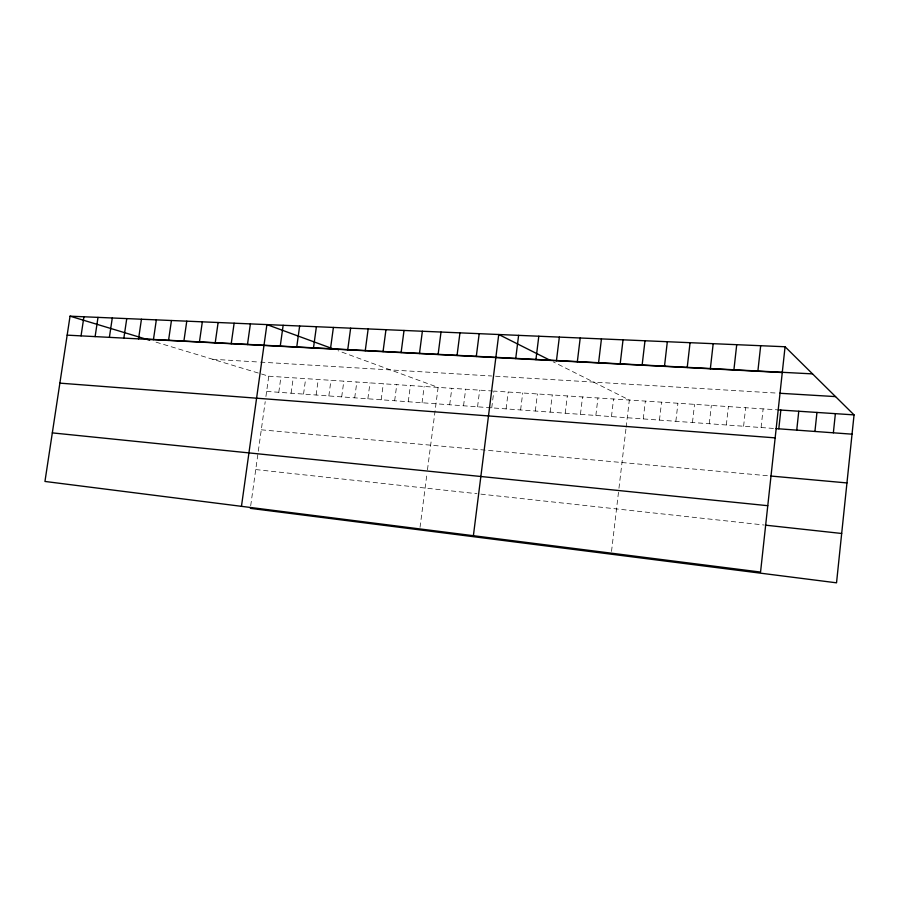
<?xml version="1.0" encoding="UTF-8"?>
<svg xmlns="http://www.w3.org/2000/svg" width="899" height="899" viewBox="0 0 899 899"><rect width="100%" height="100%" fill="white"/><g stroke="black" fill="none" stroke-linecap="round" stroke-linejoin="round"><path stroke-width="0.67" stroke-dasharray="4.5 3.37" d="M761.082 427.519L763.127 408.888M726.336 424.98L728.392 406.584M743.597 426.25L745.642 407.73M709.289 423.744L711.356 405.46M675.857 421.294L677.936 403.246M692.466 422.508L694.534 404.348M643.257 418.912L645.347 401.1M659.461 420.103L661.54 402.168M611.522 551.447L618.804 489.562M618.962 488.269L625.985 428.587M626.142 427.227L629.345 400.044L553.256 361.859M595.857 415.45L597.947 397.965M611.466 416.597L613.556 398.999M565.213 413.214L567.314 395.942M580.439 414.327L582.541 396.942M535.298 411.023L537.4 393.964M550.166 412.113L552.267 394.942M506.092 408.888L508.193 392.031M520.611 409.955L522.712 392.987M477.56 406.809L479.673 390.144M491.742 407.843L493.854 391.076L776.747 409.787M449.691 404.775L451.815 388.301M463.547 405.786L465.66 389.222M422.058 402.752L424.171 386.48M420.035 527.331L426.958 473.728M427.463 469.829L438.116 387.402L338.046 350.7M394.65 400.752L396.774 384.66M408.27 401.741L410.394 385.559M367.871 398.796L369.995 382.895M381.187 399.763L383.3 383.772M341.699 396.886L343.823 381.165M354.712 397.83L356.836 382.019M303.547 394.099L305.66 378.636M316.122 395.009L318.246 379.468M328.843 395.942L330.967 380.311M278.802 392.29L280.926 377.007M291.107 393.189L293.231 377.816M250.697 505.755L265.216 401.628M265.924 396.515L268.756 376.198L259.935 373.534M212.681 359.263L259.148 362.05M260.474 362.128L491.708 375.996M495.607 376.22L778.309 393.178M268.756 376.198L492.562 390.998M266.643 391.402L776.073 428.621M261.283 429.812L769.544 475.919M255.743 469.57L477.009 493.708M480.875 494.124L764.195 525.027M156.044 342.159L258.654 373.141"/><path stroke-width="1.35" d="M785.074 346.756L760.554 572.067L44.95 481.448L70.043 316.178L785.074 346.756L854.05 414.889L836.531 582.822L250.338 508.351M814.932 431.453L816.955 412.439M833.362 432.801L835.373 413.664M796.739 430.127L798.773 411.236M778.792 428.823L780.838 410.056M733.887 370.006L736.719 344.688M757.868 371.265L760.678 345.71M710.345 368.781L713.188 343.688M687.207 367.567L690.061 342.699M664.473 366.376L667.328 341.721M620.164 364.061L623.029 339.822M642.122 365.219L644.988 340.766M598.565 362.938L601.442 338.901M577.327 361.825L580.215 338.002M535.916 359.656L538.816 336.226M556.447 360.735L559.347 337.103M515.711 358.6L518.611 335.361M473.391 535.703L498.743 334.507L549.885 360.173M457.04 355.532L459.951 332.855M476.279 356.543L479.189 333.675M438.105 354.543L441.016 332.046M401.111 352.61L404.022 330.461M419.462 353.577L422.373 331.248M383.041 351.666L385.963 329.686M347.733 349.823L350.644 328.18M365.252 350.734L368.163 328.933M313.47 348.025L316.392 326.719M330.472 348.913L333.394 327.438M296.726 347.149L299.648 326M241.46 506.328L266.891 324.595L333.023 348.846M280.23 346.295L283.151 325.292M231.223 343.733L234.133 323.202M247.472 344.575L250.394 323.887M199.421 342.07L202.331 321.842M215.209 342.89L218.12 322.516M168.54 340.451L171.451 320.516M183.868 341.249L186.778 321.168M153.437 339.665L156.336 319.864M123.86 338.114L126.759 318.606M138.547 338.878L141.446 319.235M95.114 336.608L98.002 317.369M109.386 337.361L112.285 317.988M81.045 335.878L83.922 316.774M145.863 339.08L812.527 373.883M67.155 335.147L782.265 372.546M779.624 393.256L835.542 396.605M778.107 409.877L854.05 414.889M776.073 428.621L852.038 434.172M59.873 383.143L775.163 437.869M770.904 476.043L846.948 482.932M52.322 432.891L767.78 505.699M765.555 525.173L841.678 533.478M70.043 316.178L149.683 340.238"/></g></svg>
